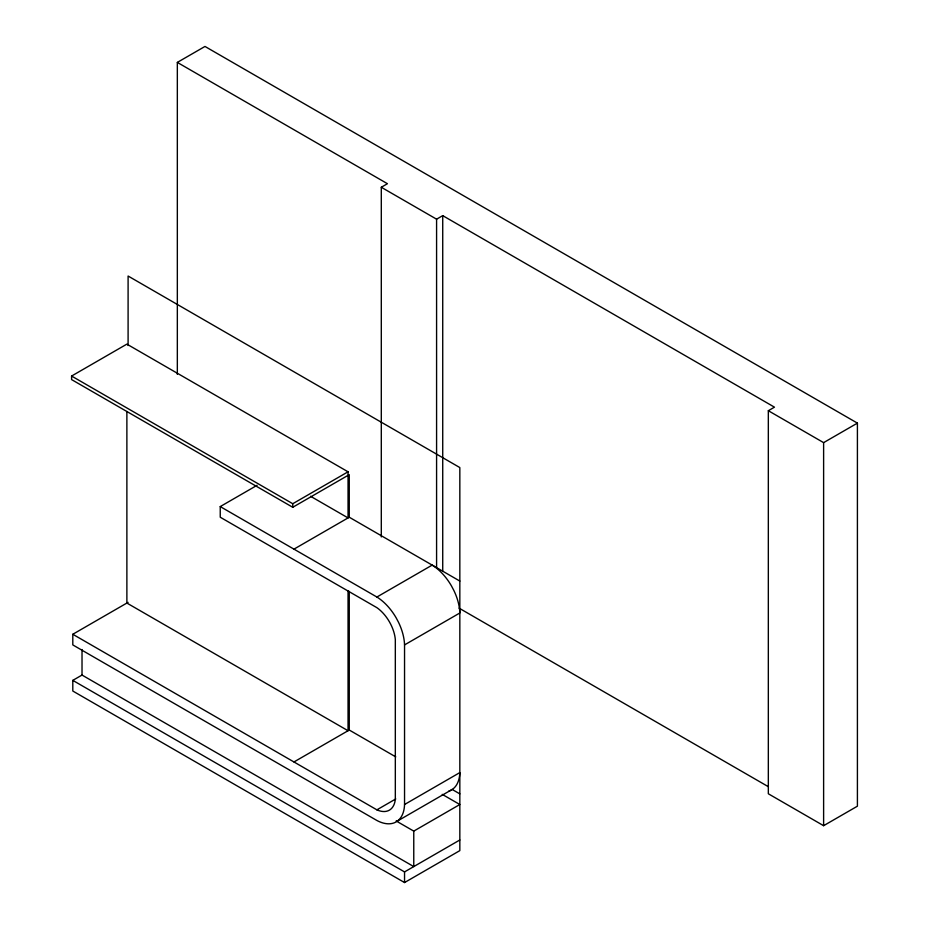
<?xml version="1.0" encoding="UTF-8"?>
<svg xmlns="http://www.w3.org/2000/svg" width="929" height="929" viewBox="0 0 929 929"><rect width="100%" height="100%" fill="white"/><g stroke="black" fill="none" stroke-linecap="round" stroke-linejoin="round"><path stroke-width="1.39" d="M177.334 374.375L177.334 62.406L204.984 46.45L857.409 423.125L857.409 806.186L823.617 825.695L768.329 793.772L768.329 410.711L774.472 407.169L442.727 215.633L436.584 219.186L381.296 187.263L381.296 536.95M381.296 187.263L387.439 183.71L177.334 62.406M459.832 581.066L349.258 517.221L349.258 474.661L292.751 507.28L71.591 379.589L71.591 376.048L126.878 344.125L348.05 471.804L348.05 517.917L310.565 496.272M220.243 506.584L376.895 597.022A40.621 23.446 60 0 1 396.149 617.831L398.518 622.302A40.621 23.446 60 0 1 404.545 644.912L404.545 804.514A40.621 23.446 60 0 1 398.518 820.168L396.149 821.91A40.621 23.446 60 0 1 376.895 820.481L72.799 644.912L72.799 634.275L376.895 809.844A29.322 16.931 60 0 0 395.324 799.195L395.324 639.582A29.322 16.931 60 0 0 376.895 607.671L220.243 517.221L220.243 506.584L257.112 485.286M71.591 376.048L292.751 503.727L348.05 471.804M72.799 634.275L128.097 602.352M293.959 549.144L349.258 517.221M128.097 345.518L128.097 276.029L459.832 467.566L459.832 850.627L404.545 882.55L72.799 691.025L72.799 680.376L82.019 675.058L413.765 866.594L413.765 831.118L459.832 804.514L442.239 794.365M376.895 597.022L432.194 565.099A40.621 23.446 60 0 1 451.448 585.909L453.816 590.379A40.621 23.446 60 0 1 459.832 612.989L404.545 644.912M768.329 410.711L823.617 442.634L857.409 423.125M293.959 761.954L349.258 730.031L395.754 756.88M376.895 809.844L395.754 798.952M404.545 804.514L459.832 772.591A40.621 23.446 60 0 1 453.816 788.245L451.448 789.987A40.621 23.446 60 0 1 448.753 791.171M396.88 821.375L452.168 789.453L459.832 793.877M72.799 680.376L404.545 871.913L459.832 839.99M459.065 608.135L768.19 786.608M396.172 820.969L413.765 831.118M823.617 442.634L823.617 825.695M442.727 215.633L442.727 571.126M436.584 219.186L436.584 567.422M404.545 871.913L404.545 882.55M349.258 591.401L349.258 730.031M348.05 590.658L348.05 730.728L126.878 603.049L126.878 411.512M292.751 503.727L292.751 507.28M82.019 649.522L82.019 675.058"/></g></svg>
